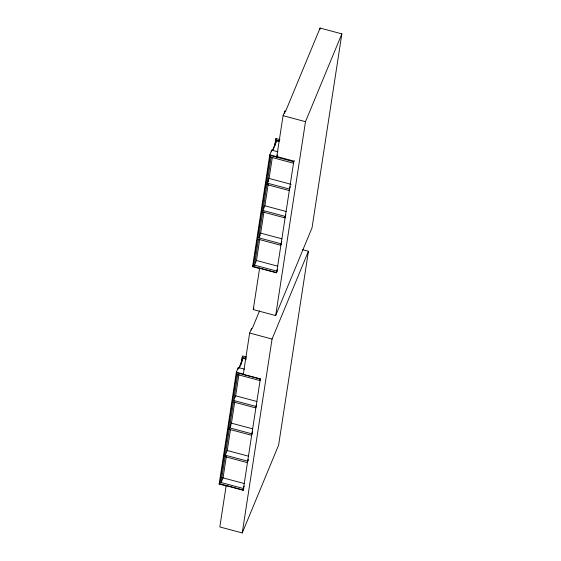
<?xml version="1.0" encoding="UTF-8"?>
<svg xmlns="http://www.w3.org/2000/svg" width="561" height="561" viewBox="0 0 561 561"><rect width="100%" height="100%" fill="white"/><g stroke="black" fill="none" stroke-linecap="round" stroke-linejoin="round"><path stroke-width="0.84" d="M226.132 485.952L219.141 484.08L236.349 372.195L238.285 367.525L244.498 369.187M259.561 268.572L252.569 266.699L269.778 154.815L271.713 150.145L277.926 151.807M238.018 369.243L238.285 367.525M271.447 151.863L271.713 150.145M225.087 456.675L221.111 482.544L223.047 477.874L226.364 456.317M233.502 401.971L229.526 427.84L231.462 423.169L234.779 401.613M237.71 374.622L233.734 400.491L235.669 395.821L238.979 374.264M258.523 239.302L254.54 265.164L256.475 260.493L259.792 238.937M262.73 211.946L258.747 237.815L260.683 233.145L264 211.588M266.931 184.597L262.955 210.459L264.89 205.789L268.207 184.232M271.138 157.241L267.162 183.11L269.098 178.44L272.281 157.746M230.438 429.831L227.254 450.525L225.319 455.195L229.295 429.326L230.908 425.434M240.795 365.001L242.513 355.947L246.545 357.027M274.357 146.758L275.942 138.567L279.974 139.647M241.847 360.274L242.114 358.542M274.883 145.495L275.149 143.763M275.416 142.031L275.942 138.567M276.138 142.431L276.37 140.944L278.845 141.603M226.209 485.454L219.821 526.954L242.24 532.95L278.607 445.154L308.431 251.251L302.568 249.68M243.264 374.559L249.645 333.059L251.58 328.381L252.226 328.557L259.575 310.801M259.596 268.319L276.643 272.877L293.838 161.077L276.79 156.519L283.074 115.678L285.009 111.008L285.654 111.176L320.086 28.05L341.859 33.87L312.042 227.773L275.668 315.57L253.256 309.574L259.638 268.074M276.692 157.178L277.436 154.962M251.314 330.106L251.58 328.381M284.616 113.56L285.009 111.008M236.686 374.348L259.806 380.526L260.031 379.04L236.917 372.862L219.863 483.757L242.976 489.935L244.21 486.029M248.081 459.487L247.184 462.587L224.07 456.409M228.278 429.053L251.391 435.231L252.625 431.325M256.496 404.783L255.599 407.882L232.485 401.704M277.309 269.455L276.412 272.555L253.292 266.377L270.346 155.481L293.466 161.666L293.235 163.146L270.122 156.968M257.499 239.028L280.619 245.206L281.846 241.3M261.707 211.672L284.82 217.85L285.717 214.751M290.261 186.596L289.027 190.502L265.914 184.324M226.167 485.7L243.208 490.258L260.339 378.864L243.299 374.313M242.24 532.95L272.064 339.047L308.431 251.251M275.668 315.57L305.493 121.667L341.859 33.87M319.826 29.754L320.086 28.05M272.351 150.636L276.37 140.944M273.13 149.696L274.133 147.277M274.806 145.657L275.809 143.237M267.576 183.04L268.544 180.698M259.168 237.745L260.136 235.41M293.571 162.339L294.237 160.726M252.569 266.699L253.214 265.143M284.82 217.85L285.83 215.431M253.256 309.574L253.902 308.017M280.619 245.206L281.285 243.593M276.741 271.748L277.415 270.136M238.923 368.016L242.941 358.325L246.244 359.208M239.365 367.883L241.041 363.851M241.707 362.231L242.71 359.811M259.806 380.526L260.472 378.913M219.141 484.08L219.786 482.523M255.935 407.076L256.601 405.456M251.391 435.231L252.064 433.618M247.52 461.78L248.186 460.16M242.976 489.935L243.649 488.322M243.208 490.258L243.867 488.673M283.074 115.678L305.493 121.667M275.423 139.829L279.455 140.909M269.778 154.815L276.769 156.687M268.074 178.167L291.194 184.345M266.138 182.837L289.259 189.015M264.694 205.74L286.159 211.476M261.938 210.186L285.051 216.371M260.486 233.088L281.952 238.832M257.73 237.541L280.844 243.719M256.279 260.444L277.744 266.18M253.523 264.89L276.636 271.075M249.645 333.059L272.064 339.047M241.994 357.21L246.02 358.29M236.349 372.195L243.334 374.061M235.473 395.764L256.938 401.501M232.71 400.217L255.83 406.395M231.265 423.12L252.731 428.856M228.502 427.566L251.623 433.751M227.058 450.469L248.523 456.205M224.295 454.922L247.415 461.1M222.023 477.6L244.315 483.561M220.094 482.271L243.208 488.456"/></g></svg>
